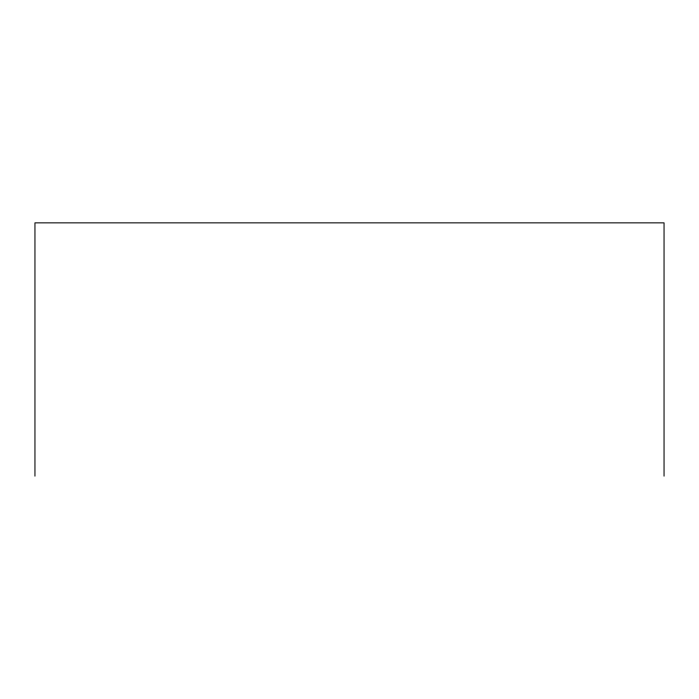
<?xml version="1.0" encoding="UTF-8"?>
<svg xmlns="http://www.w3.org/2000/svg" width="699" height="699" viewBox="0 0 699 699"><rect width="100%" height="100%" fill="white"/><g stroke="black" fill="none" stroke-linecap="round" stroke-linejoin="round"><path stroke-width="1.05" d="M664.05 476.141L664.05 222.859L34.95 222.859L34.95 476.141"/></g></svg>
